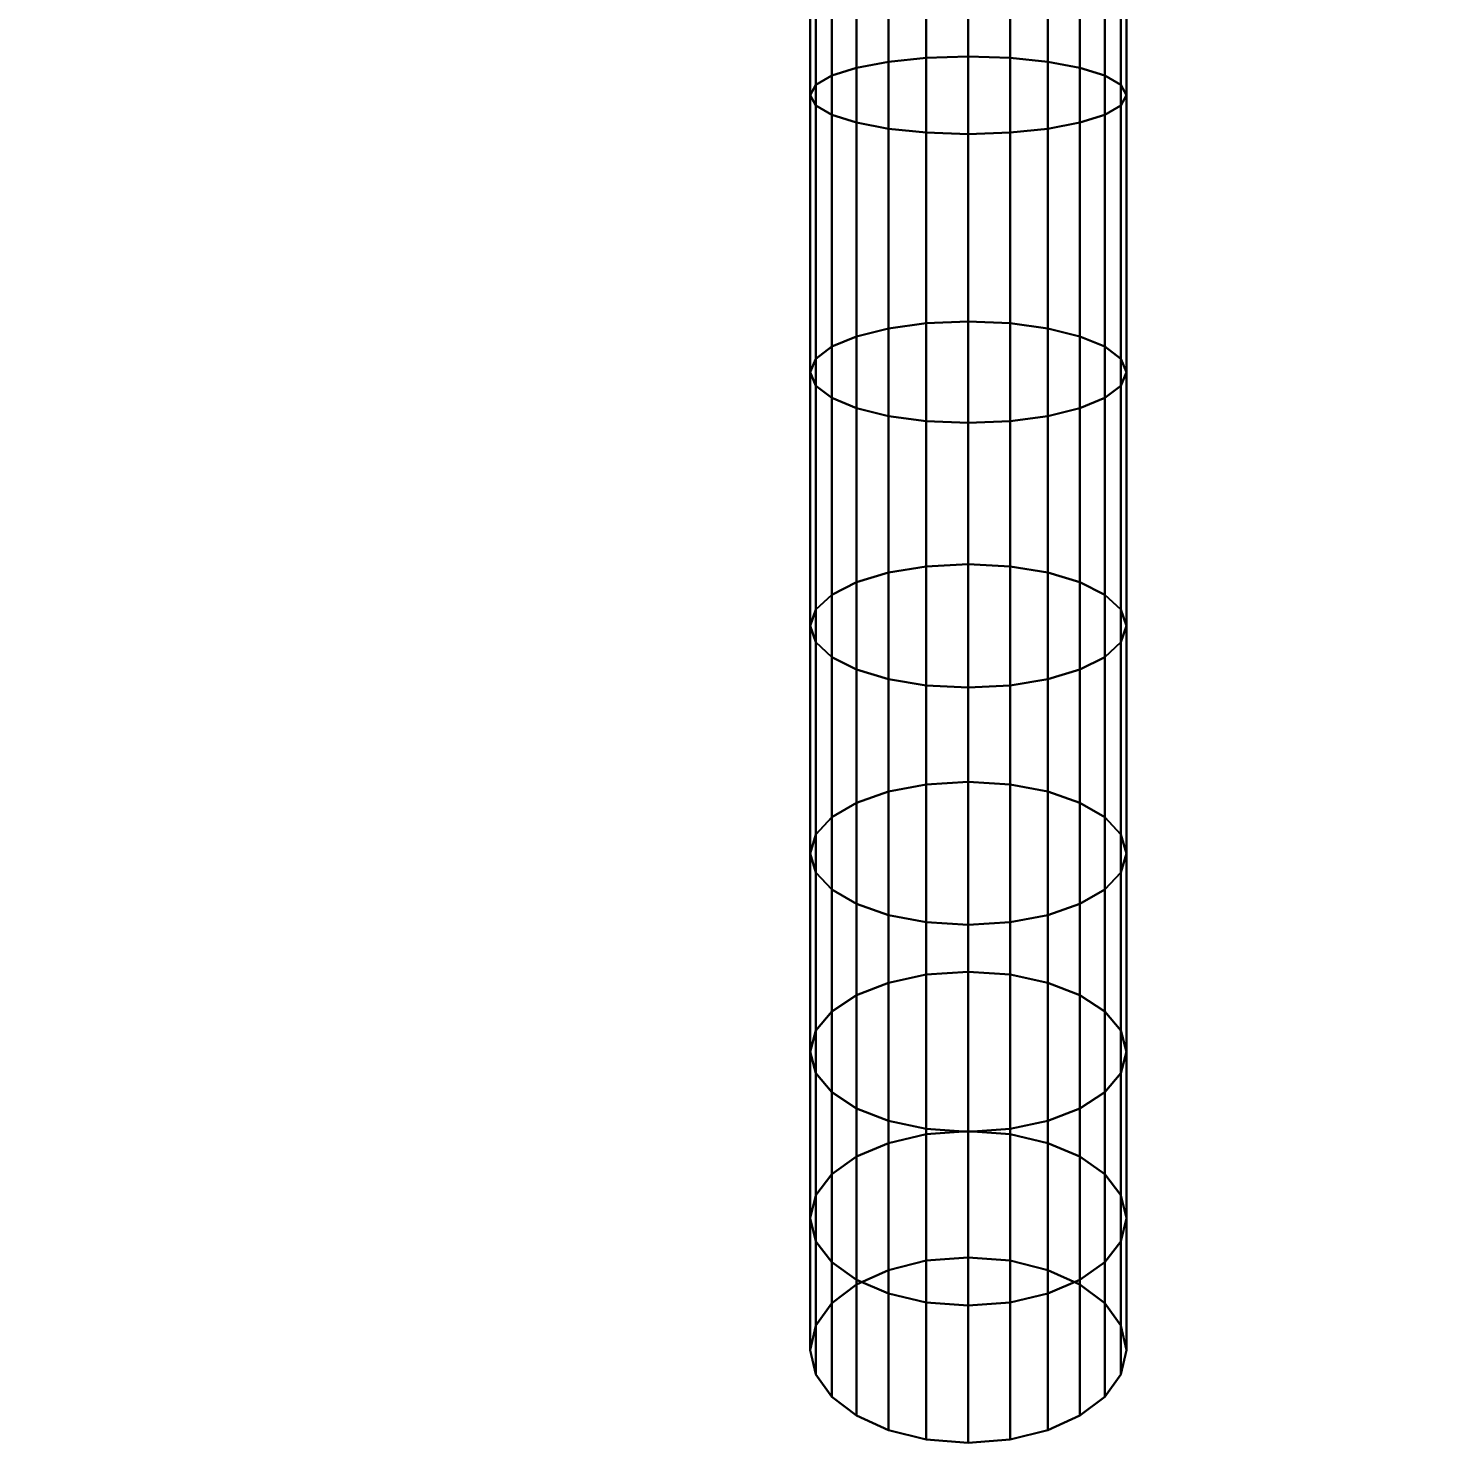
# Model space of a CAD drawing. Header units: millimetres. Extents: x -33522418 to 16198808, y -126322335 to -58690945.
# Drawn here: x -15916338.3 to -15916282.6, y -63981215.6 to -63981159.7 of the extents above; entities that cross this region are included whole.
import ezdxf

# ---------------------------------------------------------------- set-up
doc = ezdxf.new("R2010")
doc.units = ezdxf.units.MM
doc.header["$LTSCALE"] = 10
doc.header["$PDMODE"] = 3
doc.linetypes.add('DASH', pattern=[0.35, 0.25, -0.1])
doc.layers.add('LAYER4', color=7, linetype='Continuous')
doc.layers.add('墙体层', color=1, linetype='Continuous')
doc.styles.add('宋体_T3', font='SimSun.ttf', dxfattribs={"width": 0.7})
doc.dimstyles.new('_TCH_ARCH&&60', dxfattribs={"dimtxt": 158.607595, "dimasz": 60, "dimexe": 90, "dimexo": 180, "dimgap": 60, "dimtad": 1, "dimdec": 0, "dimzin": 0, "dimdsep": 46, "dimtxsty": '宋体_T3', "dimblk": 'ARCHTICK', "dimcen": 0.09, "dimclrd": 2, "dimclre": 2, "dimclrt": 2, "dimazin": 2, "dimtfac": 1, "dimtdec": 0, "dimtix": 1, "dimtmove": 2, "dimatfit": 3, "dimfxl": 60, "dimtolj": 1, "dimtzin": 0, "dimarcsym": 0})

# ---------------------------------------------------------------- blocks, each defined once
blk = doc.blocks.new('754')
at = {"layer": '墙体层', "color": 8}
for points, invisible_edges in [([(45036.556, 95518.064, 3.078), (45036.19, 95517.434, 1.699), (45024.853, 95517.434, 7.928)], 12), ([(45024.853, 95517.434, 7.928), (45025.1, 95518.064, 9.372), (45036.556, 95518.064, 3.078)], 12), ([(45036.964, 95518.288, 4.611), (45036.556, 95518.064, 3.078), (45025.1, 95518.064, 9.372)], 12), ([(45025.1, 95518.064, 9.372), (45025.375, 95518.288, 10.978), (45036.964, 95518.288, 4.611)], 12), ([(45025.375, 95518.288, 10.978), (45025.65, 95518.064, 12.584), (45037.371, 95518.064, 6.145)], 12), ([(45037.371, 95518.064, 6.145), (45036.964, 95518.288, 4.611), (45025.375, 95518.288, 10.978)], 12), ([(45025.65, 95518.064, 12.584), (45025.897, 95517.434, 14.028), (45037.738, 95517.434, 7.523)], 12), ([(45037.738, 95517.434, 7.523), (45037.371, 95518.064, 6.145), (45025.65, 95518.064, 12.584)], 12), ([(45047.38, 95518.064, -5.597), (45046.901, 95517.434, -6.885), (45036.19, 95517.434, 1.699)], 12), ([(45036.19, 95517.434, 1.699), (45036.556, 95518.064, 3.078), (45047.38, 95518.064, -5.597)], 12), ([(45047.913, 95518.288, -4.164), (45047.38, 95518.064, -5.597), (45036.556, 95518.064, 3.078)], 12), ([(45036.556, 95518.064, 3.078), (45036.964, 95518.288, 4.611), (45047.913, 95518.288, -4.164)], 12), ([(45048.445, 95518.064, -2.731), (45047.913, 95518.288, -4.164), (45036.964, 95518.288, 4.611)], 12), ([(45036.964, 95518.288, 4.611), (45037.371, 95518.064, 6.145), (45048.445, 95518.064, -2.731)], 12), ([(45037.371, 95518.064, 6.145), (45037.738, 95517.434, 7.523), (45048.924, 95517.434, -1.443)], 12), ([(45048.924, 95517.434, -1.443), (45048.445, 95518.064, -2.731), (45037.371, 95518.064, 6.145)], 12), ([(45057.292, 95518.064, -16.392), (45056.709, 95517.434, -17.567), (45046.901, 95517.434, -6.885)], 12), ([(45046.901, 95517.434, -6.885), (45047.38, 95518.064, -5.597), (45057.292, 95518.064, -16.392)], 12), ([(45057.939, 95518.288, -15.084), (45057.292, 95518.064, -16.392), (45047.38, 95518.064, -5.597)], 12), ([(45047.38, 95518.064, -5.597), (45047.913, 95518.288, -4.164), (45057.939, 95518.288, -15.084)], 12), ([(45058.587, 95518.064, -13.777), (45057.939, 95518.288, -15.084), (45047.913, 95518.288, -4.164)], 12), ([(45047.913, 95518.288, -4.164), (45048.445, 95518.064, -2.731), (45058.587, 95518.064, -13.777)], 12), ([(45059.169, 95517.434, -12.601), (45058.587, 95518.064, -13.777), (45048.445, 95518.064, -2.731)], 12), ([(45048.445, 95518.064, -2.731), (45048.924, 95517.434, -1.443), (45059.169, 95517.434, -12.601)], 12), ([(45056.709, 95517.434, -17.567), (45057.292, 95518.064, -16.392), (45066.18, 95518.064, -29.125)], 12), ([(45066.18, 95518.064, -29.125), (45065.505, 95517.434, -30.168), (45056.709, 95517.434, -17.567)], 12), ([(45066.931, 95518.288, -27.965), (45066.18, 95518.064, -29.125), (45057.292, 95518.064, -16.392)], 12), ([(45057.292, 95518.064, -16.392), (45057.939, 95518.288, -15.084), (45066.931, 95518.288, -27.965)], 12), ([(45067.681, 95518.064, -26.805), (45066.931, 95518.288, -27.965), (45057.939, 95518.288, -15.084)], 12), ([(45057.939, 95518.288, -15.084), (45058.587, 95518.064, -13.777), (45067.681, 95518.064, -26.805)], 12), ([(45068.356, 95517.434, -25.762), (45067.681, 95518.064, -26.805), (45058.587, 95518.064, -13.777)], 12), ([(45058.587, 95518.064, -13.777), (45059.169, 95517.434, -12.601), (45068.356, 95517.434, -25.762)], 12), ([(45073.933, 95518.064, -43.614), (45073.178, 95517.434, -44.506), (45065.505, 95517.434, -30.168)], 12), ([(45065.505, 95517.434, -30.168), (45066.18, 95518.064, -29.125), (45073.933, 95518.064, -43.614)], 12), ([(45074.774, 95518.288, -42.621), (45073.933, 95518.064, -43.614), (45066.18, 95518.064, -29.125)], 12), ([(45066.18, 95518.064, -29.125), (45066.931, 95518.288, -27.965), (45074.774, 95518.288, -42.621)], 12), ([(45075.614, 95518.064, -41.629), (45074.774, 95518.288, -42.621), (45066.931, 95518.288, -27.965)], 12), ([(45066.931, 95518.288, -27.965), (45067.681, 95518.064, -26.805), (45075.614, 95518.064, -41.629)], 12), ([(45076.37, 95517.434, -40.737), (45075.614, 95518.064, -41.629), (45067.681, 95518.064, -26.805)], 12), ([(45067.681, 95518.064, -26.805), (45068.356, 95517.434, -25.762), (45076.37, 95517.434, -40.737)], 12), ([(45080.439, 95518.064, -59.673), (45079.615, 95517.434, -60.398), (45073.178, 95517.434, -44.506)], 12), ([(45073.178, 95517.434, -44.506), (45073.933, 95518.064, -43.614), (45080.439, 95518.064, -59.673)], 12), ([(45081.355, 95518.288, -58.867), (45080.439, 95518.064, -59.673), (45073.933, 95518.064, -43.614)], 12), ([(45073.933, 95518.064, -43.614), (45074.774, 95518.288, -42.621), (45081.355, 95518.288, -58.867)], 12), ([(45082.271, 95518.064, -58.061), (45081.355, 95518.288, -58.867), (45074.774, 95518.288, -42.621)], 12), ([(45074.774, 95518.288, -42.621), (45075.614, 95518.064, -41.629), (45082.271, 95518.064, -58.061)], 12), ([(45083.094, 95517.434, -57.336), (45082.271, 95518.064, -58.061), (45075.614, 95518.064, -41.629)], 12), ([(45075.614, 95518.064, -41.629), (45076.37, 95517.434, -40.737), (45083.094, 95517.434, -57.336)], 12), ([(45085.587, 95518.064, -77.12), (45084.712, 95517.434, -77.662), (45079.615, 95517.434, -60.398)], 12), ([(45079.615, 95517.434, -60.398), (45080.439, 95518.064, -59.673), (45085.587, 95518.064, -77.12)], 12), ([(45086.561, 95518.288, -76.518), (45085.587, 95518.064, -77.12), (45080.439, 95518.064, -59.673)], 12), ([(45080.439, 95518.064, -59.673), (45081.355, 95518.288, -58.867), (45086.561, 95518.288, -76.518)], 12), ([(45087.534, 95518.064, -75.915), (45086.561, 95518.288, -76.518), (45081.355, 95518.288, -58.867)], 12), ([(45081.355, 95518.288, -58.867), (45082.271, 95518.064, -58.061), (45087.534, 95518.064, -75.915)], 12), ([(45088.409, 95517.434, -75.373), (45087.534, 95518.064, -75.915), (45082.271, 95518.064, -58.061)], 12), ([(45082.271, 95518.064, -58.061), (45083.094, 95517.434, -57.336), (45088.409, 95517.434, -75.373)], 12), ([(45085.587, 95518.064, -77.12), (45089.151, 95507.617, -74.914), (45084.712, 95517.434, -77.662)], 3), ([(45086.561, 95518.288, -76.518), (45089.151, 95507.617, -74.914), (45085.587, 95518.064, -77.12)], 3), ([(45087.534, 95518.064, -75.915), (45089.151, 95507.617, -74.914), (45086.561, 95518.288, -76.518)], 3), ([(45088.409, 95517.434, -75.373), (45089.151, 95507.617, -74.914), (45087.534, 95518.064, -75.915)], 3), ([(45036.19, 95517.434, 1.699), (45035.879, 95516.456, 0.531), (45024.644, 95516.456, 6.704)], 12), ([(45024.644, 95516.456, 6.704), (45024.853, 95517.434, 7.928), (45036.19, 95517.434, 1.699)], 12), ([(45038.048, 95516.456, 8.691), (45037.738, 95517.434, 7.523), (45025.897, 95517.434, 14.028)], 12), ([(45025.897, 95517.434, 14.028), (45026.106, 95516.456, 15.252), (45038.048, 95516.456, 8.691)], 12), ([(45046.901, 95517.434, -6.885), (45046.495, 95516.456, -7.976), (45035.879, 95516.456, 0.531)], 12), ([(45035.879, 95516.456, 0.531), (45036.19, 95517.434, 1.699), (45046.901, 95517.434, -6.885)], 12), ([(45049.33, 95516.456, -0.351), (45048.924, 95517.434, -1.443), (45037.738, 95517.434, 7.523)], 12), ([(45037.738, 95517.434, 7.523), (45038.048, 95516.456, 8.691), (45049.33, 95516.456, -0.351)], 12), ([(45056.709, 95517.434, -17.567), (45056.216, 95516.456, -18.564), (45046.495, 95516.456, -7.976)], 12), ([(45046.495, 95516.456, -7.976), (45046.901, 95517.434, -6.885), (45056.709, 95517.434, -17.567)], 12), ([(45048.924, 95517.434, -1.443), (45049.33, 95516.456, -0.351), (45059.663, 95516.456, -11.605)], 12), ([(45059.663, 95516.456, -11.605), (45059.169, 95517.434, -12.601), (45048.924, 95517.434, -1.443)], 12), ([(45056.216, 95516.456, -18.564), (45056.709, 95517.434, -17.567), (45065.505, 95517.434, -30.168)], 12), ([(45065.505, 95517.434, -30.168), (45064.933, 95516.456, -31.052), (45056.216, 95516.456, -18.564)], 12), ([(45068.928, 95516.456, -24.878), (45068.356, 95517.434, -25.762), (45059.169, 95517.434, -12.601)], 12), ([(45059.169, 95517.434, -12.601), (45059.663, 95516.456, -11.605), (45068.928, 95516.456, -24.878)], 12), ([(45073.178, 95517.434, -44.506), (45072.537, 95516.456, -45.262), (45064.933, 95516.456, -31.052)], 12), ([(45064.933, 95516.456, -31.052), (45065.505, 95517.434, -30.168), (45073.178, 95517.434, -44.506)], 12), ([(45077.01, 95516.456, -39.981), (45076.37, 95517.434, -40.737), (45068.356, 95517.434, -25.762)], 12), ([(45068.356, 95517.434, -25.762), (45068.928, 95516.456, -24.878), (45077.01, 95516.456, -39.981)], 12), ([(45079.615, 95517.434, -60.398), (45078.918, 95516.456, -61.013), (45072.537, 95516.456, -45.262)], 12), ([(45072.537, 95516.456, -45.262), (45073.178, 95517.434, -44.506), (45079.615, 95517.434, -60.398)], 12), ([(45083.792, 95516.456, -56.722), (45083.094, 95517.434, -57.336), (45076.37, 95517.434, -40.737)], 12), ([(45076.37, 95517.434, -40.737), (45077.01, 95516.456, -39.981), (45083.792, 95516.456, -56.722)], 12), ([(45084.712, 95517.434, -77.662), (45083.971, 95516.456, -78.122), (45078.918, 95516.456, -61.013)], 12), ([(45078.918, 95516.456, -61.013), (45079.615, 95517.434, -60.398), (45084.712, 95517.434, -77.662)], 12), ([(45089.151, 95516.456, -74.914), (45088.409, 95517.434, -75.373), (45083.094, 95517.434, -57.336)], 12), ([(45083.094, 95517.434, -57.336), (45083.792, 95516.456, -56.722), (45089.151, 95516.456, -74.914)], 12), ([(45084.712, 95517.434, -77.662), (45089.151, 95507.617, -74.914), (45083.971, 95516.456, -78.122)], 3), ([(45089.151, 95516.456, -74.914), (45089.151, 95507.617, -74.914), (45088.409, 95517.434, -75.373)], 3), ([(45035.879, 95516.456, 0.531), (45035.639, 95515.19, -0.372), (45024.482, 95515.19, 5.758)], 12), ([(45024.482, 95515.19, 5.758), (45024.644, 95516.456, 6.704), (45035.879, 95516.456, 0.531)], 12), ([(45038.288, 95515.19, 9.594), (45038.048, 95516.456, 8.691), (45026.106, 95516.456, 15.252)], 12), ([(45026.106, 95516.456, 15.252), (45026.268, 95515.19, 16.198), (45038.288, 95515.19, 9.594)], 12), ([(45046.495, 95516.456, -7.976), (45046.181, 95515.19, -8.82), (45035.639, 95515.19, -0.372)], 12), ([(45035.639, 95515.19, -0.372), (45035.879, 95516.456, 0.531), (45046.495, 95516.456, -7.976)], 12), ([(45049.644, 95515.19, 0.493), (45049.33, 95516.456, -0.351), (45038.048, 95516.456, 8.691)], 12), ([(45038.048, 95516.456, 8.691), (45038.288, 95515.19, 9.594), (45049.644, 95515.19, 0.493)], 12), ([(45056.216, 95516.456, -18.564), (45055.834, 95515.19, -19.334), (45046.181, 95515.19, -8.82)], 12), ([(45046.181, 95515.19, -8.82), (45046.495, 95516.456, -7.976), (45056.216, 95516.456, -18.564)], 12), ([(45060.044, 95515.19, -10.835), (45059.663, 95516.456, -11.605), (45049.33, 95516.456, -0.351)], 12), ([(45049.33, 95516.456, -0.351), (45049.644, 95515.19, 0.493), (45060.044, 95515.19, -10.835)], 12), ([(45064.933, 95516.456, -31.052), (45064.491, 95515.19, -31.735), (45055.834, 95515.19, -19.334)], 12), ([(45055.834, 95515.19, -19.334), (45056.216, 95516.456, -18.564), (45064.933, 95516.456, -31.052)], 12), ([(45069.37, 95515.19, -24.195), (45068.928, 95516.456, -24.878), (45059.663, 95516.456, -11.605)], 12), ([(45059.663, 95516.456, -11.605), (45060.044, 95515.19, -10.835), (45069.37, 95515.19, -24.195)], 12), ([(45072.537, 95516.456, -45.262), (45072.042, 95515.19, -45.846), (45064.491, 95515.19, -31.735)], 12), ([(45064.491, 95515.19, -31.735), (45064.933, 95516.456, -31.052), (45072.537, 95516.456, -45.262)], 12), ([(45077.505, 95515.19, -39.396), (45077.01, 95516.456, -39.981), (45068.928, 95516.456, -24.878)], 12), ([(45068.928, 95516.456, -24.878), (45069.37, 95515.19, -24.195), (45077.505, 95515.19, -39.396)], 12), ([(45072.042, 95515.19, -45.846), (45072.537, 95516.456, -45.262), (45078.918, 95516.456, -61.013)], 12), ([(45078.918, 95516.456, -61.013), (45078.378, 95515.19, -61.487), (45072.042, 95515.19, -45.846)], 12), ([(45084.331, 95515.19, -56.247), (45083.792, 95516.456, -56.722), (45077.01, 95516.456, -39.981)], 12), ([(45077.01, 95516.456, -39.981), (45077.505, 95515.19, -39.396), (45084.331, 95515.19, -56.247)], 12), ([(45083.971, 95516.456, -78.122), (45083.398, 95515.19, -78.477), (45078.378, 95515.19, -61.487)], 12), ([(45078.378, 95515.19, -61.487), (45078.918, 95516.456, -61.013), (45083.971, 95516.456, -78.122)], 12), ([(45083.971, 95516.456, -78.122), (45089.151, 95507.617, -74.914), (45083.398, 95515.19, -78.477)], 3), ([(45089.724, 95515.19, -74.559), (45089.151, 95516.456, -74.914), (45083.792, 95516.456, -56.722)], 12), ([(45083.792, 95516.456, -56.722), (45084.331, 95515.19, -56.247), (45089.724, 95515.19, -74.559)], 12), ([(45089.724, 95515.19, -74.559), (45089.151, 95507.617, -74.914), (45089.151, 95516.456, -74.914)], 3), ([(45035.639, 95515.19, -0.372), (45035.485, 95513.697, -0.954), (45024.378, 95513.697, 5.148)], 12), ([(45024.378, 95513.697, 5.148), (45024.482, 95515.19, 5.758), (45035.639, 95515.19, -0.372)], 12), ([(45038.443, 95513.697, 10.176), (45038.288, 95515.19, 9.594), (45026.268, 95515.19, 16.198)], 12), ([(45026.268, 95515.19, 16.198), (45026.372, 95513.697, 16.808), (45038.443, 95513.697, 10.176)], 12), ([(45046.181, 95515.19, -8.82), (45045.978, 95513.697, -9.364), (45035.485, 95513.697, -0.954)], 12), ([(45035.485, 95513.697, -0.954), (45035.639, 95515.19, -0.372), (45046.181, 95515.19, -8.82)], 12), ([(45049.847, 95513.697, 1.037), (45049.644, 95515.19, 0.493), (45038.288, 95515.19, 9.594)], 12), ([(45038.288, 95515.19, 9.594), (45038.443, 95513.697, 10.176), (45049.847, 95513.697, 1.037)], 12), ([(45055.834, 95515.19, -19.334), (45055.588, 95513.697, -19.83), (45045.978, 95513.697, -9.364)], 12), ([(45045.978, 95513.697, -9.364), (45046.181, 95515.19, -8.82), (45055.834, 95515.19, -19.334)], 12), ([(45060.29, 95513.697, -10.338), (45060.044, 95515.19, -10.835), (45049.644, 95515.19, 0.493)], 12), ([(45049.644, 95515.19, 0.493), (45049.847, 95513.697, 1.037), (45060.29, 95513.697, -10.338)], 12), ([(45064.491, 95515.19, -31.735), (45064.206, 95513.697, -32.176), (45055.588, 95513.697, -19.83)], 12), ([(45055.588, 95513.697, -19.83), (45055.834, 95515.19, -19.334), (45064.491, 95515.19, -31.735)], 12), ([(45069.655, 95513.697, -23.754), (45069.37, 95515.19, -24.195), (45060.044, 95515.19, -10.835)], 12), ([(45060.044, 95515.19, -10.835), (45060.29, 95513.697, -10.338), (45069.655, 95513.697, -23.754)], 12), ([(45072.042, 95515.19, -45.846), (45071.723, 95513.697, -46.223), (45064.206, 95513.697, -32.176)], 12), ([(45064.206, 95513.697, -32.176), (45064.491, 95515.19, -31.735), (45072.042, 95515.19, -45.846)], 12), ([(45077.824, 95513.697, -39.019), (45077.505, 95515.19, -39.396), (45069.37, 95515.19, -24.195)], 12), ([(45069.37, 95515.19, -24.195), (45069.655, 95513.697, -23.754), (45077.824, 95513.697, -39.019)], 12), ([(45078.378, 95515.19, -61.487), (45078.03, 95513.697, -61.794), (45071.723, 95513.697, -46.223)], 12), ([(45071.723, 95513.697, -46.223), (45072.042, 95515.19, -45.846), (45078.378, 95515.19, -61.487)], 12), ([(45084.679, 95513.697, -55.941), (45084.331, 95515.19, -56.247), (45077.505, 95515.19, -39.396)], 12), ([(45077.505, 95515.19, -39.396), (45077.824, 95513.697, -39.019), (45084.679, 95513.697, -55.941)], 12), ([(45083.398, 95515.19, -78.477), (45083.028, 95513.697, -78.706), (45078.03, 95513.697, -61.794)], 12), ([(45078.03, 95513.697, -61.794), (45078.378, 95515.19, -61.487), (45083.398, 95515.19, -78.477)], 12), ([(45083.398, 95515.19, -78.477), (45089.151, 95507.617, -74.914), (45083.028, 95513.697, -78.706)], 3), ([(45090.093, 95513.697, -74.33), (45089.724, 95515.19, -74.559), (45084.331, 95515.19, -56.247)], 12), ([(45084.331, 95515.19, -56.247), (45084.679, 95513.697, -55.941), (45090.093, 95513.697, -74.33)], 12), ([(45090.093, 95513.697, -74.33), (45089.151, 95507.617, -74.914), (45089.724, 95515.19, -74.559)], 3), ([(45035.485, 95513.697, -0.954), (45035.43, 95512.036, -1.16), (45024.341, 95512.036, 4.932)], 12), ([(45024.341, 95512.036, 4.932), (45024.378, 95513.697, 5.148), (45035.485, 95513.697, -0.954)], 12), ([(45038.498, 95512.036, 10.383), (45038.443, 95513.697, 10.176), (45026.372, 95513.697, 16.808)], 12), ([(45026.372, 95513.697, 16.808), (45026.409, 95512.036, 17.024), (45038.498, 95512.036, 10.383)], 12), ([(45045.978, 95513.697, -9.364), (45045.907, 95512.036, -9.557), (45035.43, 95512.036, -1.16)], 12), ([(45035.43, 95512.036, -1.16), (45035.485, 95513.697, -0.954), (45045.978, 95513.697, -9.364)], 12), ([(45049.918, 95512.036, 1.229), (45049.847, 95513.697, 1.037), (45038.443, 95513.697, 10.176)], 12), ([(45038.443, 95513.697, 10.176), (45038.498, 95512.036, 10.383), (45049.918, 95512.036, 1.229)], 12), ([(45055.588, 95513.697, -19.83), (45055.501, 95512.036, -20.006), (45045.907, 95512.036, -9.557)], 12), ([(45045.907, 95512.036, -9.557), (45045.978, 95513.697, -9.364), (45055.588, 95513.697, -19.83)], 12), ([(45060.377, 95512.036, -10.162), (45060.29, 95513.697, -10.338), (45049.847, 95513.697, 1.037)], 12), ([(45049.847, 95513.697, 1.037), (45049.918, 95512.036, 1.229), (45060.377, 95512.036, -10.162)], 12), ([(45064.206, 95513.697, -32.176), (45064.105, 95512.036, -32.332), (45055.501, 95512.036, -20.006)], 12), ([(45055.501, 95512.036, -20.006), (45055.588, 95513.697, -19.83), (45064.206, 95513.697, -32.176)], 12), ([(45069.756, 95512.036, -23.598), (45069.655, 95513.697, -23.754), (45060.29, 95513.697, -10.338)], 12), ([(45060.29, 95513.697, -10.338), (45060.377, 95512.036, -10.162), (45069.756, 95512.036, -23.598)], 12), ([(45071.723, 95513.697, -46.223), (45071.61, 95512.036, -46.357), (45064.105, 95512.036, -32.332)], 12), ([(45064.105, 95512.036, -32.332), (45064.206, 95513.697, -32.176), (45071.723, 95513.697, -46.223)], 12), ([(45077.937, 95512.036, -38.886), (45077.824, 95513.697, -39.019), (45069.655, 95513.697, -23.754)], 12), ([(45069.655, 95513.697, -23.754), (45069.756, 95512.036, -23.598), (45077.937, 95512.036, -38.886)], 12), ([(45078.03, 95513.697, -61.794), (45077.907, 95512.036, -61.902), (45071.61, 95512.036, -46.357)], 12), ([(45071.61, 95512.036, -46.357), (45071.723, 95513.697, -46.223), (45078.03, 95513.697, -61.794)], 12), ([(45084.802, 95512.036, -55.832), (45084.679, 95513.697, -55.941), (45077.824, 95513.697, -39.019)], 12), ([(45077.824, 95513.697, -39.019), (45077.937, 95512.036, -38.886), (45084.802, 95512.036, -55.832)], 12), ([(45083.028, 95513.697, -78.706), (45082.897, 95512.036, -78.787), (45077.907, 95512.036, -61.902)], 12), ([(45077.907, 95512.036, -61.902), (45078.03, 95513.697, -61.794), (45083.028, 95513.697, -78.706)], 12), ([(45083.028, 95513.697, -78.706), (45089.151, 95507.617, -74.914), (45082.897, 95512.036, -78.787)], 3), ([(45090.224, 95512.036, -74.249), (45090.093, 95513.697, -74.33), (45084.679, 95513.697, -55.941)], 12), ([(45084.679, 95513.697, -55.941), (45084.802, 95512.036, -55.832), (45090.224, 95512.036, -74.249)], 12), ([(45090.224, 95512.036, -74.249), (45089.151, 95507.617, -74.914), (45090.093, 95513.697, -74.33)], 3), ([(45024.378, 95510.376, 5.148), (45024.341, 95512.036, 4.932), (45035.43, 95512.036, -1.16)], 12), ([(45035.43, 95512.036, -1.16), (45035.485, 95510.376, -0.954), (45024.378, 95510.376, 5.148)], 12), ([(45026.409, 95512.036, 17.024), (45026.372, 95510.376, 16.808), (45038.443, 95510.376, 10.176)], 12), ([(45038.443, 95510.376, 10.176), (45038.498, 95512.036, 10.383), (45026.409, 95512.036, 17.024)], 12), ([(45035.485, 95510.376, -0.954), (45035.43, 95512.036, -1.16), (45045.907, 95512.036, -9.557)], 12), ([(45045.907, 95512.036, -9.557), (45045.978, 95510.376, -9.364), (45035.485, 95510.376, -0.954)], 12), ([(45038.498, 95512.036, 10.383), (45038.443, 95510.376, 10.176), (45049.847, 95510.376, 1.037)], 12), ([(45049.847, 95510.376, 1.037), (45049.918, 95512.036, 1.229), (45038.498, 95512.036, 10.383)], 12), ([(45045.978, 95510.376, -9.364), (45045.907, 95512.036, -9.557), (45055.501, 95512.036, -20.006)], 12), ([(45055.501, 95512.036, -20.006), (45055.588, 95510.376, -19.83), (45045.978, 95510.376, -9.364)], 12), ([(45049.918, 95512.036, 1.229), (45049.847, 95510.376, 1.037), (45060.29, 95510.376, -10.338)], 12), ([(45060.29, 95510.376, -10.338), (45060.377, 95512.036, -10.162), (45049.918, 95512.036, 1.229)], 12), ([(45055.588, 95510.376, -19.83), (45055.501, 95512.036, -20.006), (45064.105, 95512.036, -32.332)], 12), ([(45064.105, 95512.036, -32.332), (45064.206, 95510.376, -32.176), (45055.588, 95510.376, -19.83)], 12), ([(45060.377, 95512.036, -10.162), (45060.29, 95510.376, -10.338), (45069.655, 95510.376, -23.754)], 12), ([(45069.655, 95510.376, -23.754), (45069.756, 95512.036, -23.598), (45060.377, 95512.036, -10.162)], 12), ([(45064.206, 95510.376, -32.176), (45064.105, 95512.036, -32.332), (45071.61, 95512.036, -46.357)], 12), ([(45071.61, 95512.036, -46.357), (45071.723, 95510.376, -46.223), (45064.206, 95510.376, -32.176)], 12), ([(45069.756, 95512.036, -23.598), (45069.655, 95510.376, -23.754), (45077.824, 95510.376, -39.019)], 12), ([(45077.824, 95510.376, -39.019), (45077.937, 95512.036, -38.886), (45069.756, 95512.036, -23.598)], 12), ([(45071.723, 95510.376, -46.223), (45071.61, 95512.036, -46.357), (45077.907, 95512.036, -61.902)], 12), ([(45077.907, 95512.036, -61.902), (45078.03, 95510.376, -61.794), (45071.723, 95510.376, -46.223)], 12), ([(45077.937, 95512.036, -38.886), (45077.824, 95510.376, -39.019), (45084.679, 95510.376, -55.941)], 12), ([(45078.03, 95510.376, -61.794), (45077.907, 95512.036, -61.902), (45082.897, 95512.036, -78.787)], 12), ([(45084.679, 95510.376, -55.941), (45084.802, 95512.036, -55.832), (45077.937, 95512.036, -38.886)], 12), ([(45082.897, 95512.036, -78.787), (45083.028, 95510.376, -78.706), (45078.03, 95510.376, -61.794)], 12), ([(45082.897, 95512.036, -78.787), (45089.151, 95507.617, -74.914), (45083.028, 95510.376, -78.706)], 3), ([(45084.802, 95512.036, -55.832), (45084.679, 95510.376, -55.941), (45090.093, 95510.376, -74.33)], 12), ([(45090.093, 95510.376, -74.33), (45090.224, 95512.036, -74.249), (45084.802, 95512.036, -55.832)], 12), ([(45090.093, 95510.376, -74.33), (45089.151, 95507.617, -74.914), (45090.224, 95512.036, -74.249)], 3), ([(45024.482, 95508.883, 5.758), (45024.378, 95510.376, 5.148), (45035.485, 95510.376, -0.954)], 12), ([(45035.485, 95510.376, -0.954), (45035.639, 95508.883, -0.372), (45024.482, 95508.883, 5.758)], 12), ([(45026.372, 95510.376, 16.808), (45026.268, 95508.883, 16.198), (45038.288, 95508.883, 9.594)], 12), ([(45038.288, 95508.883, 9.594), (45038.443, 95510.376, 10.176), (45026.372, 95510.376, 16.808)], 12), ([(45035.639, 95508.883, -0.372), (45035.485, 95510.376, -0.954), (45045.978, 95510.376, -9.364)], 12), ([(45045.978, 95510.376, -9.364), (45046.181, 95508.883, -8.82), (45035.639, 95508.883, -0.372)], 12), ([(45038.443, 95510.376, 10.176), (45038.288, 95508.883, 9.594), (45049.644, 95508.883, 0.493)], 12), ([(45049.644, 95508.883, 0.493), (45049.847, 95510.376, 1.037), (45038.443, 95510.376, 10.176)], 12), ([(45046.181, 95508.883, -8.82), (45045.978, 95510.376, -9.364), (45055.588, 95510.376, -19.83)], 12), ([(45055.588, 95510.376, -19.83), (45055.834, 95508.883, -19.334), (45046.181, 95508.883, -8.82)], 12), ([(45049.847, 95510.376, 1.037), (45049.644, 95508.883, 0.493), (45060.044, 95508.883, -10.835)], 12), ([(45060.044, 95508.883, -10.835), (45060.29, 95510.376, -10.338), (45049.847, 95510.376, 1.037)], 12), ([(45055.834, 95508.883, -19.334), (45055.588, 95510.376, -19.83), (45064.206, 95510.376, -32.176)], 12), ([(45064.206, 95510.376, -32.176), (45064.491, 95508.883, -31.735), (45055.834, 95508.883, -19.334)], 12), ([(45060.29, 95510.376, -10.338), (45060.044, 95508.883, -10.835), (45069.37, 95508.883, -24.195)], 12), ([(45069.37, 95508.883, -24.195), (45069.655, 95510.376, -23.754), (45060.29, 95510.376, -10.338)], 12), ([(45064.491, 95508.883, -31.735), (45064.206, 95510.376, -32.176), (45071.723, 95510.376, -46.223)], 12), ([(45071.723, 95510.376, -46.223), (45072.042, 95508.883, -45.846), (45064.491, 95508.883, -31.735)], 12), ([(45069.655, 95510.376, -23.754), (45069.37, 95508.883, -24.195), (45077.505, 95508.883, -39.396)], 12), ([(45077.505, 95508.883, -39.396), (45077.824, 95510.376, -39.019), (45069.655, 95510.376, -23.754)], 12), ([(45072.042, 95508.883, -45.846), (45071.723, 95510.376, -46.223), (45078.03, 95510.376, -61.794)], 12), ([(45078.03, 95510.376, -61.794), (45078.378, 95508.883, -61.487), (45072.042, 95508.883, -45.846)], 12), ([(45077.824, 95510.376, -39.019), (45077.505, 95508.883, -39.396), (45084.331, 95508.883, -56.247)], 12), ([(45084.331, 95508.883, -56.247), (45084.679, 95510.376, -55.941), (45077.824, 95510.376, -39.019)], 12), ([(45078.378, 95508.883, -61.487), (45078.03, 95510.376, -61.794), (45083.028, 95510.376, -78.706)], 12), ([(45083.028, 95510.376, -78.706), (45083.398, 95508.883, -78.477), (45078.378, 95508.883, -61.487)], 12), ([(45083.028, 95510.376, -78.706), (45089.151, 95507.617, -74.914), (45083.398, 95508.883, -78.477)], 3), ([(45084.679, 95510.376, -55.941), (45084.331, 95508.883, -56.247), (45089.724, 95508.883, -74.559)], 12), ([(45089.724, 95508.883, -74.559), (45090.093, 95510.376, -74.33), (45084.679, 95510.376, -55.941)], 12), ([(45089.724, 95508.883, -74.559), (45089.151, 95507.617, -74.914), (45090.093, 95510.376, -74.33)], 2), ([(45024.644, 95507.617, 6.704), (45024.482, 95508.883, 5.758), (45035.639, 95508.883, -0.372)], 12), ([(45035.639, 95508.883, -0.372), (45035.879, 95507.617, 0.531), (45024.644, 95507.617, 6.704)], 12), ([(45026.268, 95508.883, 16.198), (45026.106, 95507.617, 15.252), (45038.048, 95507.617, 8.691)], 12), ([(45038.048, 95507.617, 8.691), (45038.288, 95508.883, 9.594), (45026.268, 95508.883, 16.198)], 12), ([(45035.879, 95507.617, 0.531), (45035.639, 95508.883, -0.372), (45046.181, 95508.883, -8.82)], 12), ([(45046.181, 95508.883, -8.82), (45046.495, 95507.617, -7.976), (45035.879, 95507.617, 0.531)], 12), ([(45038.288, 95508.883, 9.594), (45038.048, 95507.617, 8.691), (45049.33, 95507.617, -0.351)], 12), ([(45049.33, 95507.617, -0.351), (45049.644, 95508.883, 0.493), (45038.288, 95508.883, 9.594)], 12), ([(45046.495, 95507.617, -7.976), (45046.181, 95508.883, -8.82), (45055.834, 95508.883, -19.334)], 12), ([(45055.834, 95508.883, -19.334), (45056.216, 95507.617, -18.564), (45046.495, 95507.617, -7.976)], 12), ([(45049.644, 95508.883, 0.493), (45049.33, 95507.617, -0.351), (45059.663, 95507.617, -11.605)], 12), ([(45059.663, 95507.617, -11.605), (45060.044, 95508.883, -10.835), (45049.644, 95508.883, 0.493)], 12), ([(45056.216, 95507.617, -18.564), (45055.834, 95508.883, -19.334), (45064.491, 95508.883, -31.735)], 12), ([(45064.491, 95508.883, -31.735), (45064.933, 95507.617, -31.052), (45056.216, 95507.617, -18.564)], 12), ([(45060.044, 95508.883, -10.835), (45059.663, 95507.617, -11.605), (45068.928, 95507.617, -24.878)], 12), ([(45068.928, 95507.617, -24.878), (45069.37, 95508.883, -24.195), (45060.044, 95508.883, -10.835)], 12), ([(45064.933, 95507.617, -31.052), (45064.491, 95508.883, -31.735), (45072.042, 95508.883, -45.846)], 12), ([(45072.042, 95508.883, -45.846), (45072.537, 95507.617, -45.262), (45064.933, 95507.617, -31.052)], 12), ([(45069.37, 95508.883, -24.195), (45068.928, 95507.617, -24.878), (45077.01, 95507.617, -39.981)], 12), ([(45077.01, 95507.617, -39.981), (45077.505, 95508.883, -39.396), (45069.37, 95508.883, -24.195)], 12), ([(45072.537, 95507.617, -45.262), (45072.042, 95508.883, -45.846), (45078.378, 95508.883, -61.487)], 12), ([(45078.378, 95508.883, -61.487), (45078.918, 95507.617, -61.013), (45072.537, 95507.617, -45.262)], 12), ([(45077.505, 95508.883, -39.396), (45077.01, 95507.617, -39.981), (45083.792, 95507.617, -56.722)], 12), ([(45083.792, 95507.617, -56.722), (45084.331, 95508.883, -56.247), (45077.505, 95508.883, -39.396)], 12), ([(45078.918, 95507.617, -61.013), (45078.378, 95508.883, -61.487), (45083.398, 95508.883, -78.477)], 12), ([(45083.398, 95508.883, -78.477), (45083.971, 95507.617, -78.122), (45078.918, 95507.617, -61.013)], 12), ([(45083.398, 95508.883, -78.477), (45089.151, 95507.617, -74.914), (45083.971, 95507.617, -78.122)], 3), ([(45084.331, 95508.883, -56.247), (45083.792, 95507.617, -56.722), (45089.151, 95507.617, -74.914)], 12), ([(45089.151, 95507.617, -74.914), (45089.724, 95508.883, -74.559), (45084.331, 95508.883, -56.247)], 12), ([(45024.853, 95506.639, 7.928), (45024.644, 95507.617, 6.704), (45035.879, 95507.617, 0.531)], 12), ([(45035.879, 95507.617, 0.531), (45036.19, 95506.639, 1.699), (45024.853, 95506.639, 7.928)], 12), ([(45026.106, 95507.617, 15.252), (45025.897, 95506.639, 14.028), (45037.738, 95506.639, 7.523)], 12), ([(45037.738, 95506.639, 7.523), (45038.048, 95507.617, 8.691), (45026.106, 95507.617, 15.252)], 12), ([(45036.19, 95506.639, 1.699), (45035.879, 95507.617, 0.531), (45046.495, 95507.617, -7.976)], 12), ([(45046.495, 95507.617, -7.976), (45046.901, 95506.639, -6.885), (45036.19, 95506.639, 1.699)], 12), ([(45038.048, 95507.617, 8.691), (45037.738, 95506.639, 7.523), (45048.924, 95506.639, -1.443)], 12), ([(45048.924, 95506.639, -1.443), (45049.33, 95507.617, -0.351), (45038.048, 95507.617, 8.691)], 12), ([(45046.901, 95506.639, -6.885), (45046.495, 95507.617, -7.976), (45056.216, 95507.617, -18.564)], 12), ([(45056.216, 95507.617, -18.564), (45056.709, 95506.639, -17.567), (45046.901, 95506.639, -6.885)], 12), ([(45049.33, 95507.617, -0.351), (45048.924, 95506.639, -1.443), (45059.169, 95506.639, -12.601)], 12), ([(45059.169, 95506.639, -12.601), (45059.663, 95507.617, -11.605), (45049.33, 95507.617, -0.351)], 12), ([(45056.709, 95506.639, -17.567), (45056.216, 95507.617, -18.564), (45064.933, 95507.617, -31.052)], 12), ([(45064.933, 95507.617, -31.052), (45065.505, 95506.639, -30.168), (45056.709, 95506.639, -17.567)], 12), ([(45059.663, 95507.617, -11.605), (45059.169, 95506.639, -12.601), (45068.356, 95506.639, -25.762)], 12), ([(45068.356, 95506.639, -25.762), (45068.928, 95507.617, -24.878), (45059.663, 95507.617, -11.605)], 12), ([(45065.505, 95506.639, -30.168), (45064.933, 95507.617, -31.052), (45072.537, 95507.617, -45.262)], 12), ([(45072.537, 95507.617, -45.262), (45073.178, 95506.639, -44.506), (45065.505, 95506.639, -30.168)], 12), ([(45068.928, 95507.617, -24.878), (45068.356, 95506.639, -25.762), (45076.37, 95506.639, -40.737)], 12), ([(45076.37, 95506.639, -40.737), (45077.01, 95507.617, -39.981), (45068.928, 95507.617, -24.878)], 12), ([(45073.178, 95506.639, -44.506), (45072.537, 95507.617, -45.262), (45078.918, 95507.617, -61.013)], 12), ([(45078.918, 95507.617, -61.013), (45079.615, 95506.639, -60.398), (45073.178, 95506.639, -44.506)], 12), ([(45077.01, 95507.617, -39.981), (45076.37, 95506.639, -40.737), (45083.094, 95506.639, -57.336)], 12), ([(45083.094, 95506.639, -57.336), (45083.792, 95507.617, -56.722), (45077.01, 95507.617, -39.981)], 12), ([(45079.615, 95506.639, -60.398), (45078.918, 95507.617, -61.013), (45083.971, 95507.617, -78.122)], 12), ([(45083.971, 95507.617, -78.122), (45084.712, 95506.639, -77.662), (45079.615, 95506.639, -60.398)], 12), ([(45083.792, 95507.617, -56.722), (45083.094, 95506.639, -57.336), (45088.409, 95506.639, -75.373)], 12), ([(45088.409, 95506.639, -75.373), (45089.151, 95507.617, -74.914), (45083.792, 95507.617, -56.722)], 12), ([(45083.971, 95507.617, -78.122), (45088.409, 95506.639, -75.373), (45084.712, 95506.639, -77.662)], 3), ([(45083.971, 95507.617, -78.122), (45089.151, 95507.617, -74.914), (45088.409, 95506.639, -75.373)], 13), ([(45025.1, 95506.008, 9.372), (45024.853, 95506.639, 7.928), (45036.19, 95506.639, 1.699)], 12), ([(45036.19, 95506.639, 1.699), (45036.556, 95506.008, 3.078), (45025.1, 95506.008, 9.372)], 12), ([(45025.897, 95506.639, 14.028), (45025.65, 95506.008, 12.584), (45037.371, 95506.008, 6.145)], 12), ([(45037.371, 95506.008, 6.145), (45037.738, 95506.639, 7.523), (45025.897, 95506.639, 14.028)], 12), ([(45036.556, 95506.008, 3.078), (45036.19, 95506.639, 1.699), (45046.901, 95506.639, -6.885)], 12), ([(45046.901, 95506.639, -6.885), (45047.38, 95506.008, -5.596), (45036.556, 95506.008, 3.078)], 12), ([(45037.738, 95506.639, 7.523), (45037.371, 95506.008, 6.145), (45048.445, 95506.008, -2.731)], 12), ([(45048.445, 95506.008, -2.731), (45048.924, 95506.639, -1.443), (45037.738, 95506.639, 7.523)], 12), ([(45047.38, 95506.008, -5.596), (45046.901, 95506.639, -6.885), (45056.709, 95506.639, -17.567)], 12), ([(45056.709, 95506.639, -17.567), (45057.292, 95506.008, -16.392), (45047.38, 95506.008, -5.596)], 12), ([(45048.924, 95506.639, -1.443), (45048.445, 95506.008, -2.731), (45058.587, 95506.008, -13.777)], 12), ([(45058.587, 95506.008, -13.777), (45059.169, 95506.639, -12.601), (45048.924, 95506.639, -1.443)], 12), ([(45057.292, 95506.008, -16.392), (45056.709, 95506.639, -17.567), (45065.505, 95506.639, -30.168)], 12), ([(45065.505, 95506.639, -30.168), (45066.18, 95506.008, -29.125), (45057.292, 95506.008, -16.392)], 12), ([(45059.169, 95506.639, -12.601), (45058.587, 95506.008, -13.777), (45067.681, 95506.008, -26.805)], 12), ([(45067.681, 95506.008, -26.805), (45068.356, 95506.639, -25.762), (45059.169, 95506.639, -12.601)], 12), ([(45066.18, 95506.008, -29.125), (45065.505, 95506.639, -30.168), (45073.178, 95506.639, -44.506)], 12), ([(45073.178, 95506.639, -44.506), (45073.933, 95506.008, -43.614), (45066.18, 95506.008, -29.125)], 12), ([(45068.356, 95506.639, -25.762), (45067.681, 95506.008, -26.805), (45075.614, 95506.008, -41.629)], 12), ([(45075.614, 95506.008, -41.629), (45076.37, 95506.639, -40.737), (45068.356, 95506.639, -25.762)], 12), ([(45073.933, 95506.008, -43.614), (45073.178, 95506.639, -44.506), (45079.615, 95506.639, -60.398)], 12), ([(45079.615, 95506.639, -60.398), (45080.439, 95506.008, -59.673), (45073.933, 95506.008, -43.614)], 12), ([(45076.37, 95506.639, -40.737), (45075.614, 95506.008, -41.629), (45082.271, 95506.008, -58.061)], 12), ([(45082.271, 95506.008, -58.061), (45083.094, 95506.639, -57.336), (45076.37, 95506.639, -40.737)], 12), ([(45080.439, 95506.008, -59.673), (45079.615, 95506.639, -60.398), (45084.712, 95506.639, -77.662)], 12), ([(45084.712, 95506.639, -77.662), (45085.587, 95506.008, -77.12), (45080.439, 95506.008, -59.673)], 12), ([(45083.094, 95506.639, -57.336), (45082.271, 95506.008, -58.061), (45087.534, 95506.008, -75.915)], 12), ([(45087.534, 95506.008, -75.915), (45088.409, 95506.639, -75.373), (45083.094, 95506.639, -57.336)], 12), ([(45084.712, 95506.639, -77.662), (45088.409, 95506.639, -75.373), (45085.587, 95506.008, -77.12)], 3), ([(45085.587, 95506.008, -77.12), (45088.409, 95506.639, -75.373), (45087.534, 95506.008, -75.915)], 13), ([(45025.375, 95505.785, 10.978), (45025.1, 95506.008, 9.372), (45036.556, 95506.008, 3.078)], 12), ([(45025.65, 95506.008, 12.584), (45025.375, 95505.785, 10.978), (45036.964, 95505.785, 4.611)], 12), ([(45036.556, 95506.008, 3.078), (45036.964, 95505.785, 4.611), (45025.375, 95505.785, 10.978)], 12), ([(45036.964, 95505.785, 4.611), (45037.371, 95506.008, 6.145), (45025.65, 95506.008, 12.584)], 12), ([(45036.964, 95505.785, 4.611), (45036.556, 95506.008, 3.078), (45047.38, 95506.008, -5.596)], 12), ([(45047.38, 95506.008, -5.596), (45047.913, 95505.785, -4.164), (45036.964, 95505.785, 4.611)], 12), ([(45037.371, 95506.008, 6.145), (45036.964, 95505.785, 4.611), (45047.913, 95505.785, -4.164)], 12), ([(45047.913, 95505.785, -4.164), (45048.445, 95506.008, -2.731), (45037.371, 95506.008, 6.145)], 12), ([(45047.913, 95505.785, -4.164), (45047.38, 95506.008, -5.596), (45057.292, 95506.008, -16.392)], 12), ([(45057.292, 95506.008, -16.392), (45057.939, 95505.785, -15.084), (45047.913, 95505.785, -4.164)], 12), ([(45048.445, 95506.008, -2.731), (45047.913, 95505.785, -4.164), (45057.939, 95505.785, -15.084)], 12), ([(45057.939, 95505.785, -15.084), (45058.587, 95506.008, -13.777), (45048.445, 95506.008, -2.731)], 12), ([(45057.939, 95505.785, -15.084), (45057.292, 95506.008, -16.392), (45066.18, 95506.008, -29.125)], 12), ([(45066.18, 95506.008, -29.125), (45066.931, 95505.785, -27.965), (45057.939, 95505.785, -15.084)], 12), ([(45058.587, 95506.008, -13.777), (45057.939, 95505.785, -15.084), (45066.931, 95505.785, -27.965)], 12), ([(45066.931, 95505.785, -27.965), (45067.681, 95506.008, -26.805), (45058.587, 95506.008, -13.777)], 12), ([(45066.931, 95505.785, -27.965), (45066.18, 95506.008, -29.125), (45073.933, 95506.008, -43.614)], 12), ([(45073.933, 95506.008, -43.614), (45074.774, 95505.785, -42.621), (45066.931, 95505.785, -27.965)], 12), ([(45067.681, 95506.008, -26.805), (45066.931, 95505.785, -27.965), (45074.774, 95505.785, -42.621)], 12), ([(45074.774, 95505.785, -42.621), (45075.614, 95506.008, -41.629), (45067.681, 95506.008, -26.805)], 12), ([(45074.774, 95505.785, -42.621), (45073.933, 95506.008, -43.614), (45080.439, 95506.008, -59.673)], 12), ([(45080.439, 95506.008, -59.673), (45081.355, 95505.785, -58.867), (45074.774, 95505.785, -42.621)], 12), ([(45075.614, 95506.008, -41.629), (45074.774, 95505.785, -42.621), (45081.355, 95505.785, -58.867)], 12), ([(45081.355, 95505.785, -58.867), (45082.271, 95506.008, -58.061), (45075.614, 95506.008, -41.629)], 12), ([(45081.355, 95505.785, -58.867), (45080.439, 95506.008, -59.673), (45085.587, 95506.008, -77.12)], 12), ([(45085.587, 95506.008, -77.12), (45086.561, 95505.785, -76.518), (45081.355, 95505.785, -58.867)], 12), ([(45082.271, 95506.008, -58.061), (45081.355, 95505.785, -58.867), (45086.561, 95505.785, -76.518)], 12), ([(45086.561, 95505.785, -76.518), (45087.534, 95506.008, -75.915), (45082.271, 95506.008, -58.061)], 12), ([(45085.587, 95506.008, -77.12), (45087.534, 95506.008, -75.915), (45086.561, 95505.785, -76.518)], 1)]:
    blk.add_3dface(points, dxfattribs=dict(at, invisible_edges=invisible_edges))
blk = doc.blocks.new('_ArchTick')
at = {"color": 0, "linetype": 'ByBlock', "const_width": 0.15}
blk.add_lwpolyline([(-0.5, -0.5), (0.5, 0.5)], dxfattribs=at)
blk = doc.blocks.new('*D791')
at = {"layer": 'Defpoints', "color": 0, "linetype": 'DASH', "transparency": 16777216}
for p in [(-15915047.055, -63980372.977), (-15923207.055, -63981198.223), (-15915047.055, -63981198.223)]:
    blk.add_point(p, dxfattribs=at)
at = {"layer": 'LAYER4', "color": 2, "linetype": 'DASH', "lineweight": -2, "transparency": 16777216}
for p, q in [((-15923207.055, -63981018.223), (-15923207.055, -63980282.977)), ((-15915047.055, -63981018.223), (-15915047.055, -63980282.977)), ((-15923207.055, -63980372.977), (-15915047.055, -63980372.977))]:
    blk.add_line(p, q, dxfattribs=at)
at = {"layer": 'LAYER4', "color": 2, "linetype": 'DASH', "lineweight": -2, "transparency": 16777216, "xscale": 60, "yscale": 60, "zscale": 60, "rotation": 180}
blk.add_blockref('_ArchTick', (-15923207.055, -63980372.977), dxfattribs=at)
at = {"layer": 'LAYER4', "color": 2, "linetype": 'DASH', "lineweight": -2, "transparency": 16777216, "xscale": 60, "yscale": 60, "zscale": 60}
blk.add_blockref('_ArchTick', (-15915047.055, -63980372.977), dxfattribs=at)
at = {"layer": 'LAYER4', "color": 2, "linetype": 'DASH', "lineweight": -2, "transparency": 16777216, "insert": (-15919127.055, -63980233.674), "char_height": 158.6076, "attachment_point": 5, "style": '宋体_T3'}
blk.add_mtext('\\A1;8160', dxfattribs=at)

msp = doc.modelspace()

# ---------------------------------------------------------------- block references
at = {"layer": 'LAYER4', "lineweight": -2, "xscale": -1, "rotation": 90}
msp.add_blockref('754', (-15820789.136, -63936125.387, -747.178), dxfattribs=at)

# ---------------------------------------------------------------- dimensions: what is measured, and where the dimension line sits
at = {"layer": 'LAYER4', "color": 8, "linetype": 'DASH', "lineweight": -2}
dim = msp.add_linear_dim(base=(-15915047.055, -63980372.977), p1=(-15923207.055, -63981198.223), p2=(-15915047.055, -63981198.223), dimstyle='_TCH_ARCH&&60', dxfattribs=at)
dim.commit()
dim.dimension.update_dxf_attribs({"geometry": '*D791', "text_midpoint": (-15919127.055, -63980233.674)})

doc.saveas('drawing.dxf')
